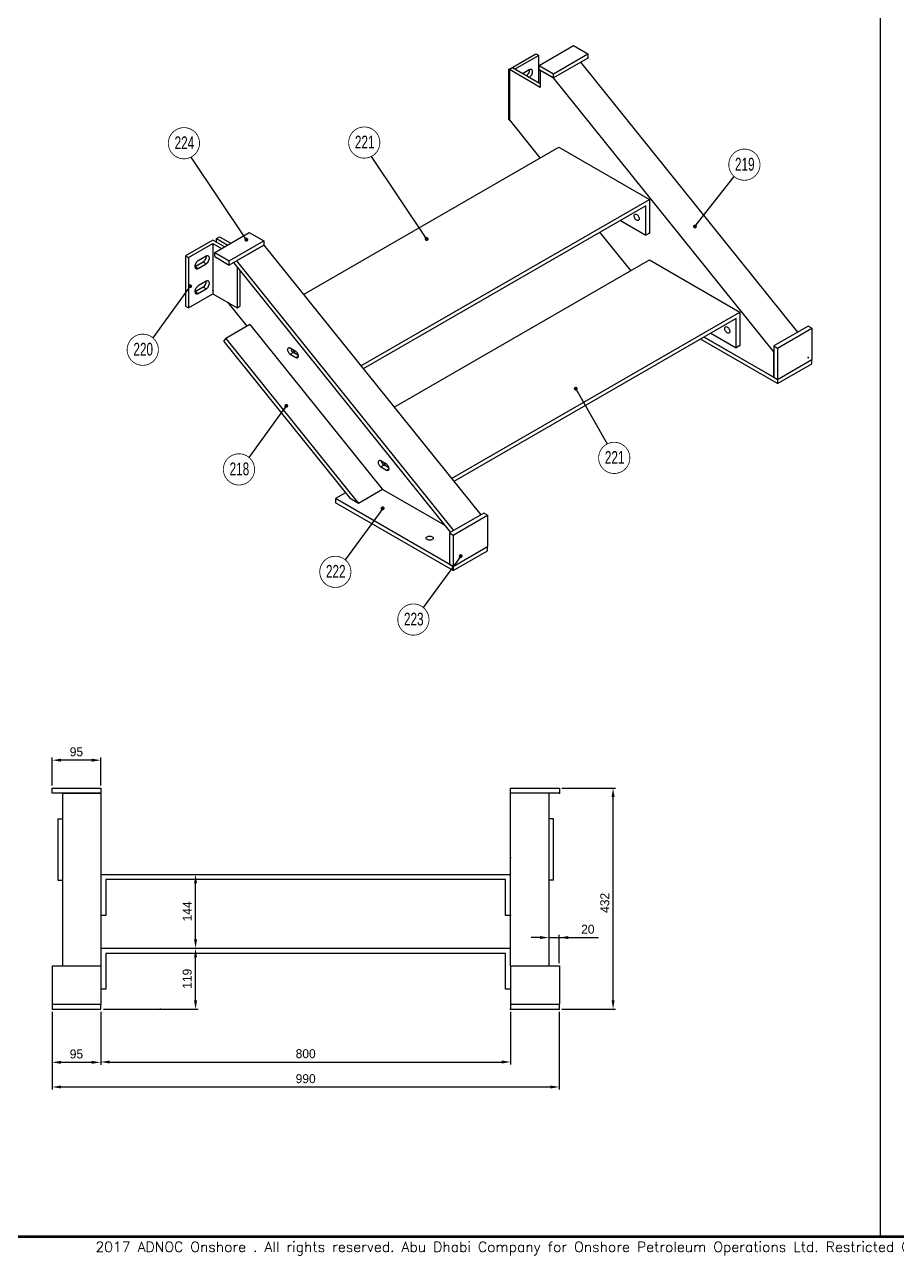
# Model space of a CAD drawing. Header units: millimetres. Extents: x 0 to 16187, y -20471 to 6290.
# Drawn here: x 12631.7 to 12972.4, y 2604.8 to 3085.6 of the extents above; entities that cross this region are included whole.
import ezdxf
from ezdxf.enums import TextEntityAlignment as Align

# ---------------------------------------------------------------- set-up
doc = ezdxf.new("R2010")
doc.units = ezdxf.units.MM
doc.header["$PDSIZE"] = -1
doc.layers.add('BORDER1', color=3, linetype='Continuous')
doc.layers.add('BORDER2', color=7, linetype='Continuous')
doc.styles.add('ROMANC', font='ROMANC', dxfattribs={"height": 5})
doc.styles.add('ROMANS', font='ROMANS.shx', dxfattribs={"width": 0.8})
doc.styles.add('ROMANT', font='ROMANT', dxfattribs={"height": 4})
doc.styles.add('SLDTEXTSTYLE2', font='TXT', dxfattribs={"width": 0.686449})
doc.dimstyles.new('AM_ISO', dxfattribs={"dimtxt": 3.5, "dimasz": 3.5, "dimexe": 1, "dimexo": 1, "dimgap": 1.5, "dimtad": 1, "dimdsep": 46, "dimtxsty": 'Standard', "dimcen": 0, "dimclrd": 1, "dimclre": 1, "dimclrt": 1, "dimadec": 0, "dimazin": 2, "dimtp": 0.1, "dimtm": 0.1, "dimtfac": 0.71, "dimtdec": 3, "dimtmove": 0, "dimatfit": 3, "dimfxl": 1, "dimlwd": -1, "dimlwe": -1, "dimarcsym": 1})
doc.dimstyles.new('AM_ISO$7', dxfattribs={"dimtxt": 3.5, "dimasz": 3.5, "dimexe": 1, "dimexo": 1, "dimgap": 1.5, "dimtad": 1, "dimtoh": 1, "dimdsep": 46, "dimtxsty": 'Standard', "dimcen": 0, "dimclrd": 1, "dimclre": 1, "dimclrt": 1, "dimadec": 0, "dimazin": 2, "dimtp": 0.1, "dimtm": 0.1, "dimtfac": 0.71, "dimtdec": 3, "dimtmove": 0, "dimatfit": 3, "dimfxl": 1, "dimlwd": -1, "dimlwe": -1, "dimarcsym": 1})

# ---------------------------------------------------------------- blocks, each defined once
blk = doc.blocks.new('*U609')
at = {"layer": 'BORDER1', "color": 154, "true_color": 0x1859a9, "const_width": 1}
blk.add_lwpolyline([(1.81, 811), (1144, 811), (1144, 0), (0, 0), (0, 811)], close=True, dxfattribs=at)
at = {"layer": 'BORDER2', "color": 154, "true_color": 0x1859a9, "style": 'ROMANS'}
blk.add_text('2017 ADNOC Onshore . All rights reserved. Abu Dhabi Company for Onshore Petroleum Operations Ltd. Restricted Circulation', height=4, dxfattribs=at).set_placement((489.5, -2), align=Align.TOP_CENTER)
at = {"layer": 'BORDER2', "flags": 8}
for tag, height, style, p in [('REV-A', 3.24, 'ROMANS', (986.93, 140.25)), ('RE-A', 8.06, 'ROMANT', (1084.63, 7.17))]:
    blk.add_attdef(tag, text='', height=height, dxfattribs=dict(at, style=style)).set_placement(p, align=Align.CENTER)
at = {"layer": 'BORDER2', "style": 'ROMANS', "width": 3.830216}
blk.add_attdef('DATE-A', text='', height=3.24, dxfattribs=at).set_placement((995.51, 140.25), (1008.51, 140.25), align=Align.FIT)
at = {"layer": 'BORDER2'}
for tag, height, style, p in [('DRN-A', 3.24, 'ROMANS', (1018.38, 140.25)), ('CHD-A', 3.24, 'ROMANS', (1032.35, 140.25)), ('APD-A', 3.24, 'ROMANS', (1046.64, 140.25)), ('CONS_CONT_VEND', 4.2, 'ROMANC', (1061.39, 72.83))]:
    blk.add_attdef(tag, text='', height=height, dxfattribs=dict(at, style=style)).set_placement(p, align=Align.CENTER)
at = {"layer": 'BORDER2', "style": 'ROMANS', "width": 0.8}
for tag, p, height in [('1:X', (997.23, 122.55), 3.5), ('LOC', (1042.74, 122.55), 3.5), ('PROJ_NO', (1118.64, 122.55), 3.5), ('CONS_DRG_NO', (1011, 63), 3)]:
    blk.add_attdef(tag, p, '', height=height, dxfattribs=at)
at = {"layer": 'BORDER2', "lineweight": 30, "width": 0.8, "flags": 104}
blk.add_attdef('COMMENTS-A', text='', height=2.2, dxfattribs=at).set_placement((1055.21, 142.07), align=Align.MIDDLE_LEFT)
at = {"layer": 'BORDER2', "style": 'ROMANS', "width": 0.8}
for tag, p in [('PROJECT_TITLE_1', (1061.07, 55.35)), ('PROJECT_TITLE_2', (1061.07, 49.3))]:
    blk.add_attdef(tag, text='', height=3.5, dxfattribs=at).set_placement(p, align=Align.MIDDLE)
at = {"layer": 'BORDER2', "style": 'ROMANT', "width": 0.8}
for tag, p in [('DRG_TITLE_1', (1061.07, 36.31)), ('DRG_TITLE_2', (1061.07, 28.31)), ('DRG_TITLE_3', (1061.07, 20.31))]:
    blk.add_attdef(tag, text='', height=5, dxfattribs=at).set_placement(p, align=Align.CENTER)
at = {"layer": 'BORDER2', "style": 'ROMANT'}
for tag, p in [('AR', (995, 7.17)), ('PA', (1011.74, 7.17)), ('DC', (1028.45, 7.17)), ('TS', (1120.84, 7.17))]:
    blk.add_attdef(tag, p, '', height=8.06, dxfattribs=at)
for tag, p in [('SRNO', (1074.7, 7.17)), ('SH', (1115.8, 7.18))]:
    blk.add_attdef(tag, text='', height=8.06, dxfattribs=at).set_placement(p, align=Align.RIGHT)
at = {"layer": 'BORDER2', "style": 'ROMANS', "flags": 2}
blk.add_attdef('TB_VERSION', text='', height=2, dxfattribs=at).set_placement((1, -1), align=Align.TOP_LEFT)
blk = doc.blocks.new('*D4240')
at = {"color": 1, "linetype": 'ByBlock'}
for p, q in [((12642.46, 2699.95), (12642.46, 2669.59)), ((12840.46, 2699.95), (12840.46, 2669.59)), ((12645.96, 2670.59), (12836.96, 2670.59))]:
    blk.add_line(p, q, dxfattribs=at)
at = {"color": 1}
for points in [[(12645.96, 2671.17), (12645.96, 2670), (12642.46, 2670.59)], [(12836.96, 2670), (12836.96, 2671.17), (12840.46, 2670.59)]]:
    blk.add_solid(points, dxfattribs=at)
at = {"layer": 'Defpoints', "color": 0}
for p in [(12642.46, 2700.95), (12840.46, 2700.95), (12840.46, 2670.59)]:
    blk.add_point(p, dxfattribs=at)
at = {"color": 1, "insert": (12741.44, 2675.59), "char_height": 3.5, "attachment_point": 2}
blk.add_mtext('990', dxfattribs=at)
blk = doc.blocks.new('*D4241')
at = {"color": 1, "linetype": 'ByBlock'}
for p, q in [((12661.46, 2699.95), (12661.46, 2679.34)), ((12821.46, 2699.95), (12821.46, 2679.34)), ((12664.96, 2680.34), (12817.96, 2680.34))]:
    blk.add_line(p, q, dxfattribs=at)
at = {"color": 1}
for points in [[(12664.96, 2680.92), (12664.96, 2679.75), (12661.46, 2680.34)], [(12817.96, 2679.75), (12817.96, 2680.92), (12821.46, 2680.34)]]:
    blk.add_solid(points, dxfattribs=at)
at = {"layer": 'Defpoints', "color": 0}
for p in [(12661.46, 2700.95), (12821.46, 2700.95), (12821.46, 2680.34)]:
    blk.add_point(p, dxfattribs=at)
at = {"color": 1, "insert": (12741.44, 2685.34), "char_height": 3.5, "attachment_point": 2}
blk.add_mtext('800', dxfattribs=at)
blk = doc.blocks.new('*D4242')
at = {"color": 1, "linetype": 'ByBlock'}
for p, q in [((12841.46, 2787.35), (12862.44, 2787.35)), ((12861.44, 2704.45), (12861.44, 2783.85)), ((12841.46, 2700.95), (12862.44, 2700.95))]:
    blk.add_line(p, q, dxfattribs=at)
at = {"color": 1}
for points in [[(12862.03, 2783.85), (12860.86, 2783.85), (12861.44, 2787.35)], [(12860.86, 2704.45), (12862.03, 2704.45), (12861.44, 2700.95)]]:
    blk.add_solid(points, dxfattribs=at)
at = {"layer": 'Defpoints', "color": 0}
for p in [(12840.46, 2787.35), (12861.44, 2787.35), (12840.46, 2700.95)]:
    blk.add_point(p, dxfattribs=at)
at = {"color": 1, "insert": (12856.44, 2742.5), "char_height": 3.5, "attachment_point": 2, "rotation": 90}
blk.add_mtext('432', dxfattribs=at)
blk = doc.blocks.new('*D4244')
at = {"color": 1, "linetype": 'ByBlock'}
for p, q in [((12832.96, 2728.96), (12829.46, 2728.96)), ((12836.46, 2718.95), (12836.46, 2729.96)), ((12836.46, 2728.96), (12840.46, 2728.96)), ((12840.46, 2718.95), (12840.46, 2729.96)), ((12840.46, 2728.96), (12855.71, 2728.96)), ((12843.96, 2728.96), (12847.46, 2728.96))]:
    blk.add_line(p, q, dxfattribs=at)
at = {"color": 1}
for points in [[(12832.96, 2728.37), (12832.96, 2729.54), (12836.46, 2728.96)], [(12843.96, 2729.54), (12843.96, 2728.37), (12840.46, 2728.96)]]:
    blk.add_solid(points, dxfattribs=at)
at = {"layer": 'Defpoints', "color": 0}
for p in [(12840.46, 2728.96), (12836.46, 2717.95), (12840.46, 2717.95)]:
    blk.add_point(p, dxfattribs=at)
at = {"color": 1, "insert": (12851.59, 2733.96), "char_height": 3.5, "attachment_point": 2}
blk.add_mtext('20', dxfattribs=at)
blk = doc.blocks.new('*D4414')
at = {"color": 1, "linetype": 'ByBlock'}
for p, q in [((12642.46, 2788.35), (12642.46, 2799.24)), ((12657.96, 2798.24), (12645.96, 2798.24)), ((12661.46, 2788.35), (12661.46, 2799.24))]:
    blk.add_line(p, q, dxfattribs=at)
at = {"color": 1}
for points in [[(12645.96, 2798.83), (12645.96, 2797.66), (12642.46, 2798.24)], [(12657.96, 2797.66), (12657.96, 2798.83), (12661.46, 2798.24)]]:
    blk.add_solid(points, dxfattribs=at)
at = {"layer": 'Defpoints', "color": 0}
for p in [(12642.46, 2798.24), (12642.46, 2787.35), (12661.46, 2787.35)]:
    blk.add_point(p, dxfattribs=at)
at = {"color": 1, "insert": (12651.96, 2801.49), "char_height": 3.5, "attachment_point": 5}
blk.add_mtext('95', dxfattribs=at)
blk = doc.blocks.new('*D4416')
at = {"color": 1, "linetype": 'ByBlock'}
for p, q in [((12642.46, 2699.95), (12642.46, 2679.21)), ((12661.46, 2699.95), (12661.46, 2679.21)), ((12657.96, 2680.21), (12645.96, 2680.21))]:
    blk.add_line(p, q, dxfattribs=at)
at = {"color": 1}
for points in [[(12645.96, 2680.8), (12645.96, 2679.63), (12642.46, 2680.21)], [(12657.96, 2679.63), (12657.96, 2680.8), (12661.46, 2680.21)]]:
    blk.add_solid(points, dxfattribs=at)
at = {"layer": 'Defpoints', "color": 0}
for p in [(12642.46, 2700.95), (12661.46, 2700.95), (12642.46, 2680.21)]:
    blk.add_point(p, dxfattribs=at)
at = {"color": 1, "insert": (12651.96, 2683.46), "char_height": 3.5, "attachment_point": 5}
blk.add_mtext('95', dxfattribs=at)
blk = doc.blocks.new('*D4417')
at = {"color": 1, "linetype": 'ByBlock'}
for p, q in [((12696.65, 2753.61), (12699.46, 2753.61)), ((12698.46, 2728.25), (12698.46, 2750.11)), ((12697.24, 2724.75), (12699.46, 2724.75))]:
    blk.add_line(p, q, dxfattribs=at)
at = {"color": 1}
for points in [[(12699.04, 2750.11), (12697.87, 2750.11), (12698.46, 2753.61)], [(12697.87, 2728.25), (12699.04, 2728.25), (12698.46, 2724.75)]]:
    blk.add_solid(points, dxfattribs=at)
at = {"layer": 'Defpoints', "color": 0}
for p in [(12695.65, 2753.61), (12698.46, 2753.61), (12696.24, 2724.75)]:
    blk.add_point(p, dxfattribs=at)
at = {"color": 1, "insert": (12695.21, 2739.18), "char_height": 3.5, "attachment_point": 5, "rotation": 90}
blk.add_mtext('144', dxfattribs=at)
blk = doc.blocks.new('*D4418')
at = {"color": 1, "linetype": 'ByBlock'}
for p, q in [((12694.67, 2724.75), (12699.46, 2724.75)), ((12698.46, 2704.45), (12698.46, 2721.25)), ((12662.46, 2700.95), (12699.46, 2700.95))]:
    blk.add_line(p, q, dxfattribs=at)
at = {"color": 1}
for points in [[(12699.04, 2721.25), (12697.87, 2721.25), (12698.46, 2724.75)], [(12697.87, 2704.45), (12699.04, 2704.45), (12698.46, 2700.95)]]:
    blk.add_solid(points, dxfattribs=at)
at = {"layer": 'Defpoints', "color": 0}
for p in [(12693.67, 2724.75), (12698.46, 2724.75), (12661.46, 2700.95)]:
    blk.add_point(p, dxfattribs=at)
at = {"color": 1, "insert": (12695.21, 2712.85), "char_height": 3.5, "attachment_point": 5, "rotation": 90}
blk.add_mtext('119', dxfattribs=at)

msp = doc.modelspace()

# ---------------------------------------------------------------- linework, layer by layer
msp.add_line((12965.70586, 3099.63324), (12965.70586, 2612.13313))
at = {"color": 7, "linetype": 'Continuous', "lineweight": 25}
for p, q in [((12832.54763, 3069.63536), (12845.98266, 3077.39124)), ((12845.98266, 3077.39124), (12851.63952, 3074.1256)), ((12820.73186, 3068.04587), (12831.33846, 3074.16893)), ((12832.46983, 3073.5158), (12823.13623, 3068.12763)), ((12831.33846, 3074.16893), (12832.46983, 3073.5158)), ((12832.46983, 3062.73945), (12832.46983, 3073.5158)), ((12838.20449, 3066.36973), (12851.63952, 3074.1256)), ((12851.63952, 3072.49252), (12838.20449, 3064.73665)), ((12851.63952, 3074.1256), (12851.63952, 3072.49252)), ((12820.73186, 3048.44889), (12820.73186, 3068.04587)), ((12820.94399, 3067.92341), (12820.73186, 3068.04587)), ((12822.14607, 3068.69923), (12820.94399, 3068.00528)), ((12832.9648, 3061.06582), (12820.94399, 3068.00528)), ((12820.94399, 3068.00528), (12820.94399, 3048.49414)), ((12832.9648, 3062.45371), (12822.14607, 3068.69923)), ((12828.72216, 3067.92285), (12826.10656, 3066.41289)), ((12832.54763, 3069.63536), (12838.20449, 3066.36973)), ((12832.54763, 3068.00228), (12832.54763, 3069.63536)), ((12832.54763, 3068.00228), (12838.20449, 3064.73665)), ((12832.9648, 3067.76145), (12832.9648, 3061.06582)), ((12838.20449, 3064.73665), (12832.9648, 3067.76145)), ((12848.81109, 3070.85971), (12838.20449, 3064.73665)), ((12933.53285, 2965.46665), (12848.81109, 3070.85971)), ((12827.59079, 3065.63643), (12827.52119, 3065.59624)), ((12828.72216, 3064.9833), (12827.59079, 3065.63643)), ((12828.65256, 3064.94312), (12828.72216, 3064.9833)), ((12838.20449, 3064.73665), (12838.20449, 3066.36973)), ((12924.18158, 2957.78196), (12838.20449, 3064.73665)), ((12821.19554, 3048.18121), (12820.73186, 3048.44889)), ((12833.01582, 3033.47689), (12820.94399, 3048.49414)), ((12740.5864, 2980.11852), (12840.24293, 3037.64901)), ((12840.24293, 3037.64901), (12875.59827, 3017.23881)), ((12762.99945, 2952.23689), (12875.59827, 3017.23881)), ((12874.18405, 3014.78932), (12763.89612, 2951.12145)), ((12874.18405, 3003.35775), (12874.18405, 3014.78932)), ((12875.59827, 3017.23881), (12875.59827, 3004.17415)), ((12864.28295, 3009.07353), (12874.18405, 3003.35775)), ((12705.19061, 3001.34532), (12694.58401, 2995.22226)), ((12709.72181, 2998.72952), (12705.19061, 3001.34532)), ((12705.97552, 2996.56683), (12719.41055, 3004.32271)), ((12706.60482, 3001.99869), (12707.8069, 3002.69264)), ((12706.60482, 3000.52892), (12706.60482, 3001.99869)), ((12706.60482, 3001.99869), (12710.99481, 2999.46441)), ((12707.8069, 3002.69264), (12712.19689, 3000.15835)), ((12711.63238, 2993.3012), (12725.0674, 3001.05708)), ((12719.41055, 3004.32271), (12725.0674, 3001.05708)), ((12725.0674, 3001.05708), (12725.0674, 2999.424)), ((12868.37116, 2989.49519), (12856.32554, 3004.47982)), ((12875.59827, 3004.17415), (12874.18405, 3003.35775)), ((12695.71538, 2994.56914), (12705.19061, 3000.03907)), ((12705.19061, 3000.03907), (12708.59044, 2998.07639)), ((12705.19061, 3000.03907), (12705.19061, 2980.44209)), ((12705.97552, 2996.56683), (12711.63238, 2993.3012)), ((12705.97552, 2994.93375), (12705.97552, 2996.56683)), ((12725.0674, 2999.424), (12711.63238, 2991.66812)), ((12714.4608, 2993.30094), (12725.0674, 2999.424)), ((12725.0674, 2999.424), (12809.78916, 2894.03094)), ((12694.58401, 2995.22226), (12695.71538, 2994.56914)), ((12694.58401, 2995.22226), (12694.58401, 2975.62528)), ((12695.71538, 2994.56914), (12695.71538, 2974.97216)), ((12698.33167, 2991.01673), (12698.19738, 2990.9474)), ((12701.44294, 2992.81282), (12698.33167, 2991.01673)), ((12699.46304, 2990.3636), (12698.33167, 2991.01673)), ((12702.57431, 2995.09924), (12699.46304, 2993.30315)), ((12699.46304, 2990.3636), (12702.57431, 2992.1597)), ((12702.57431, 2992.1597), (12701.44294, 2992.81282)), ((12705.97552, 2994.93375), (12711.63238, 2991.66812)), ((12711.63238, 2991.66812), (12711.63238, 2993.3012)), ((12713.27011, 2992.61356), (12797.99187, 2887.22051)), ((12714.4608, 2993.30094), (12799.18256, 2887.90788)), ((12714.66584, 2990.87729), (12714.66584, 2974.97216)), ((12775.94173, 2936.13681), (12875.59827, 2993.6673)), ((12875.59827, 2993.6673), (12910.95361, 2973.2571)), ((12715.79721, 2989.46988), (12715.79721, 2975.62528)), ((12698.33167, 2981.21824), (12698.19738, 2981.14891)), ((12701.44294, 2983.01433), (12698.33167, 2981.21824)), ((12699.46304, 2980.56511), (12698.33167, 2981.21824)), ((12702.57431, 2985.30075), (12699.46304, 2983.50466)), ((12699.46304, 2980.56511), (12702.57431, 2982.36121)), ((12702.57431, 2982.36121), (12701.44294, 2983.01433)), ((12695.71538, 2974.97216), (12705.19061, 2980.44209)), ((12705.19061, 2980.44209), (12714.66584, 2974.97216)), ((12710.89738, 2977.14764), (12718.47475, 2967.72146)), ((12694.58401, 2975.62528), (12695.71538, 2974.97216)), ((12714.66584, 2974.97216), (12715.79721, 2975.62528)), ((12798.35479, 2908.25519), (12910.95361, 2973.2571)), ((12910.95361, 2973.2571), (12910.95361, 2960.19245)), ((12719.66544, 2968.40883), (12710.26092, 2962.97972)), ((12719.66544, 2968.40883), (12771.46845, 2903.96639)), ((12909.53939, 2970.80761), (12799.25146, 2907.13974)), ((12909.53939, 2959.37604), (12909.53939, 2970.80761)), ((12937.61661, 2967.82415), (12924.18158, 2960.06828)), ((12925.59579, 2959.25187), (12939.03082, 2967.00775)), ((12939.03082, 2967.00775), (12937.61661, 2967.82415)), ((12939.03082, 2967.00775), (12939.03082, 2954.75963)), ((12709.44775, 2961.82272), (12710.26092, 2962.97972)), ((12709.44775, 2961.82272), (12758.81124, 2900.41501)), ((12710.26092, 2962.97972), (12762.06393, 2898.53727)), ((12925.59579, 2945.37067), (12895.53617, 2962.72372)), ((12925.59579, 2947.00376), (12896.95062, 2963.54027)), ((12896.95062, 2963.54027), (12924.18158, 2947.82016)), ((12899.63829, 2965.09183), (12909.53939, 2959.37604)), ((12737.64173, 2957.84398), (12735.37899, 2959.15023)), ((12735.37899, 2956.86391), (12736.58107, 2957.55786)), ((12735.37899, 2956.86391), (12737.64173, 2955.55766)), ((12738.60873, 2956.38732), (12736.58107, 2957.55786)), ((12910.95361, 2960.19245), (12909.53939, 2959.37604)), ((12924.18158, 2960.06828), (12925.59579, 2959.25187)), ((12924.18158, 2960.06828), (12924.18158, 2947.82016)), ((12924.18158, 2947.82016), (12924.18158, 2957.78196)), ((12925.59579, 2959.25187), (12925.59579, 2947.00376)), ((12737.64173, 2955.55766), (12738.63168, 2956.12915)), ((12925.59579, 2947.00376), (12939.03082, 2954.75963)), ((12925.59579, 2945.37067), (12939.03082, 2953.12655)), ((12939.03082, 2953.12655), (12939.03082, 2954.75963)), ((12924.18158, 2947.82016), (12925.59579, 2947.00376)), ((12925.59579, 2947.00376), (12925.59579, 2945.37067)), ((12772.99707, 2913.86227), (12770.73433, 2915.16852)), ((12770.73433, 2912.88221), (12771.93641, 2913.57616)), ((12773.96407, 2912.40561), (12771.93641, 2913.57616)), ((12770.73433, 2912.88221), (12772.99707, 2911.57596)), ((12772.99707, 2911.57596), (12773.98702, 2912.14744)), ((12771.46845, 2903.96639), (12762.06393, 2898.53727)), ((12795.84063, 2889.89663), (12771.46845, 2903.96639)), ((12756.95946, 2902.7186), (12753.06174, 2900.46849)), ((12799.02368, 2873.93523), (12753.06174, 2900.46849)), ((12753.06174, 2900.46849), (12753.06174, 2898.83541)), ((12762.06393, 2898.53727), (12758.81124, 2900.41501)), ((12799.02368, 2872.30215), (12753.06174, 2898.83541)), ((12811.04449, 2894.75563), (12797.60947, 2886.99975)), ((12812.45871, 2893.93922), (12811.04449, 2894.75563)), ((12799.02368, 2886.18334), (12812.45871, 2893.93922)), ((12812.45871, 2893.93922), (12812.45871, 2881.69111)), ((12797.60947, 2886.99975), (12797.60947, 2874.75164)), ((12797.60947, 2886.99975), (12799.02368, 2886.18334)), ((12799.02368, 2886.18334), (12799.02368, 2873.93523)), ((12799.02368, 2873.93523), (12812.45871, 2881.69111)), ((12799.02368, 2872.30215), (12812.45871, 2880.05803)), ((12812.45871, 2880.05803), (12812.45871, 2881.69111)), ((12797.60947, 2874.75164), (12799.02368, 2873.93523)), ((12799.02368, 2873.93523), (12799.02368, 2872.30215)), ((12642.4623, 2785.34639), (12642.4623, 2787.34639)), ((12642.4623, 2787.34639), (12661.4623, 2787.34639)), ((12661.4623, 2785.34639), (12642.4623, 2785.34639)), ((12646.4623, 2785.34639), (12661.4623, 2785.34639)), ((12646.4623, 2785.34639), (12646.4623, 2717.94639)), ((12661.4623, 2787.34639), (12661.4623, 2785.34639)), ((12661.4623, 2785.34639), (12661.4623, 2717.94639)), ((12821.4623, 2785.34639), (12821.4623, 2787.34639)), ((12821.4623, 2787.34639), (12840.4623, 2787.34639)), ((12840.4623, 2785.34639), (12821.4623, 2785.34639)), ((12836.4623, 2785.34639), (12821.4623, 2785.34639)), ((12821.4623, 2717.94639), (12821.4623, 2785.34639)), ((12836.4623, 2717.94639), (12836.4623, 2785.34639)), ((12840.4623, 2787.34639), (12840.4623, 2785.34639)), ((12644.7623, 2775.34639), (12644.7623, 2751.34639)), ((12644.7623, 2775.34639), (12646.4623, 2775.34639)), ((12838.1623, 2775.34639), (12836.4623, 2775.34639)), ((12838.1623, 2751.34639), (12838.1623, 2775.34639)), ((12644.7623, 2751.34639), (12646.4623, 2751.34639)), ((12661.4623, 2753.61391), (12821.4623, 2753.61391)), ((12663.4623, 2751.61391), (12663.4623, 2737.61391)), ((12819.4623, 2751.61391), (12663.4623, 2751.61391)), ((12819.4623, 2737.61391), (12819.4623, 2751.61391)), ((12838.1623, 2751.34639), (12836.4623, 2751.34639)), ((12663.4623, 2737.61391), (12661.4623, 2737.61391)), ((12821.4623, 2737.61391), (12819.4623, 2737.61391)), ((12661.4623, 2724.74639), (12821.4623, 2724.74639)), ((12819.4623, 2722.74639), (12663.4623, 2722.74639)), ((12663.4623, 2722.74639), (12663.4623, 2708.74639)), ((12819.4623, 2708.74639), (12819.4623, 2722.74639)), ((12642.4623, 2717.94639), (12642.4623, 2702.94639)), ((12642.4623, 2717.94639), (12661.4623, 2717.94639)), ((12661.4623, 2717.94639), (12661.4623, 2702.94639)), ((12821.4623, 2717.94639), (12821.4623, 2702.94639)), ((12821.4623, 2717.94639), (12840.4623, 2717.94639)), ((12840.4623, 2717.94639), (12840.4623, 2702.94639)), ((12663.4623, 2708.74639), (12661.4623, 2708.74639)), ((12821.4623, 2708.74639), (12819.4623, 2708.74639)), ((12642.4623, 2702.94639), (12661.4623, 2702.94639)), ((12642.4623, 2702.94639), (12642.4623, 2700.94639)), ((12661.4623, 2700.94639), (12661.4623, 2702.94639)), ((12821.4623, 2702.94639), (12840.4623, 2702.94639)), ((12821.4623, 2702.94639), (12821.4623, 2700.94639)), ((12840.4623, 2700.94639), (12840.4623, 2702.94639)), ((12642.4623, 2700.94639), (12661.4623, 2700.94639)), ((12821.4623, 2700.94639), (12840.4623, 2700.94639))]:
    msp.add_line(p, q, dxfattribs=at)
at = {"color": 7, "linetype": 'Continuous'}
for p, q in [((12851.63952, 3072.49252), (12851.54374, 3072.43723)), ((12851.63952, 3072.49252), (12851.63952, 3072.71373)), ((12820.73186, 3068.04587), (12820.82764, 3068.10116)), ((12820.73186, 3068.04587), (12820.92342, 3067.93528)), ((12875.59827, 3004.17415), (12875.50248, 3004.11886)), ((12875.59827, 3004.17415), (12875.59827, 3004.39537)), ((12725.0674, 2999.424), (12724.97162, 2999.3687)), ((12725.0674, 2999.424), (12725.0674, 2999.64521)), ((12705.19061, 2981.74834), (12705.09483, 2981.69305)), ((12705.19061, 2981.74834), (12705.38217, 2981.63776)), ((12910.95361, 2960.19245), (12910.85782, 2960.13715)), ((12910.95361, 2960.19245), (12910.95361, 2960.41366)), ((12937.61661, 2955.57604), (12937.52083, 2955.52075)), ((12937.61661, 2955.57604), (12937.80817, 2955.46545)), ((12661.4623, 2785.34639), (12661.32685, 2785.34639)), ((12661.4623, 2785.34639), (12661.4623, 2785.61731)), ((12840.4623, 2785.34639), (12840.32685, 2785.34639)), ((12840.4623, 2785.34639), (12840.4623, 2785.61731)), ((12821.4623, 2760.22523), (12821.4623, 2760.45985)), ((12821.4623, 2760.22523), (12821.59776, 2760.22523)), ((12821.4623, 2737.61391), (12821.32685, 2737.61391)), ((12821.4623, 2737.61391), (12821.4623, 2737.88482)), ((12821.4623, 2708.74639), (12821.32685, 2708.74639)), ((12821.4623, 2708.74639), (12821.4623, 2709.01731)), ((12661.4623, 2702.94639), (12661.32685, 2702.94639)), ((12661.4623, 2702.94639), (12661.4623, 2702.67548)), ((12684.79987, 2700.94639), (12684.66441, 2700.94639)), ((12684.79987, 2700.94639), (12684.79987, 2701.21731)), ((12821.4623, 2700.94639), (12821.4623, 2701.21731)), ((12821.4623, 2700.94639), (12821.59776, 2700.94639))]:
    msp.add_line(p, q, dxfattribs=at)
at = {"color": 7, "linetype": 'Continuous', "lineweight": 25, "flags": 128}
for points in [[(12828.72216, 3064.9833), (12828.98679, 3065.16819), (12829.23985, 3065.40923), (12829.47029, 3065.69589), (12829.66803, 3066.01564), (12829.82443, 3066.35451), (12829.93266, 3066.69769), (12829.98798, 3067.03018), (12829.98798, 3067.33745), (12829.93266, 3067.60606), (12829.82443, 3067.82429), (12829.66803, 3067.98258), (12829.47029, 3068.07403), (12829.23985, 3068.09464), (12828.98679, 3068.0435), (12828.72216, 3067.92285)], [(12869.65857, 3010.8695), (12869.68339, 3011.10954), (12869.75661, 3011.3089), (12869.87455, 3011.45756), (12870.0313, 3011.54808), (12870.219, 3011.57592), (12870.42823, 3011.53967), (12870.64852, 3011.44117), (12870.8688, 3011.28534), (12871.07804, 3011.08), (12871.26574, 3010.83545), (12871.42249, 3010.56395), (12871.54043, 3010.27912), (12871.61365, 3009.99523), (12871.63847, 3009.72652), (12871.61365, 3009.48648), (12871.54043, 3009.28712), (12871.42249, 3009.13846), (12871.26574, 3009.04794), (12871.07804, 3009.0201), (12870.8688, 3009.05635), (12870.64852, 3009.15485), (12870.42823, 3009.31068), (12870.219, 3009.51602), (12870.0313, 3009.76057), (12869.87455, 3010.03207), (12869.75661, 3010.3169), (12869.68339, 3010.60079), (12869.65857, 3010.8695)], [(12702.57431, 2992.1597), (12702.83894, 2992.34458), (12703.09201, 2992.58562), (12703.32244, 2992.87228), (12703.52018, 2993.19204), (12703.67658, 2993.53091), (12703.78481, 2993.87409), (12703.84013, 2994.20658), (12703.84013, 2994.51385), (12703.78481, 2994.78246), (12703.67658, 2995.00068), (12703.52018, 2995.15898), (12703.32244, 2995.25043), (12703.09201, 2995.27103), (12702.83894, 2995.21989), (12702.57431, 2995.09924)], [(12699.46304, 2993.30315), (12699.19842, 2993.11826), (12698.94535, 2992.87722), (12698.71492, 2992.59056), (12698.51718, 2992.2708), (12698.36077, 2991.93193), (12698.25255, 2991.58875), (12698.19722, 2991.25626), (12698.19722, 2990.949), (12698.25255, 2990.68038), (12698.36077, 2990.46216), (12698.51718, 2990.30386), (12698.71492, 2990.21242), (12698.94535, 2990.19181), (12699.19842, 2990.24295), (12699.46304, 2990.3636)], [(12699.46304, 2983.50466), (12699.19842, 2983.31977), (12698.94535, 2983.07873), (12698.71492, 2982.79207), (12698.51718, 2982.47232), (12698.36077, 2982.13344), (12698.25255, 2981.79026), (12698.19722, 2981.45777), (12698.19722, 2981.15051), (12698.25255, 2980.88189), (12698.36077, 2980.66367), (12698.51718, 2980.50537), (12698.71492, 2980.41393), (12698.94535, 2980.39332), (12699.19842, 2980.44446), (12699.46304, 2980.56511)], [(12702.57431, 2982.36121), (12702.83894, 2982.54609), (12703.09201, 2982.78713), (12703.32244, 2983.07379), (12703.52018, 2983.39355), (12703.67658, 2983.73242), (12703.78481, 2984.0756), (12703.84013, 2984.40809), (12703.84013, 2984.71536), (12703.78481, 2984.98397), (12703.67658, 2985.2022), (12703.52018, 2985.36049), (12703.32244, 2985.45194), (12703.09201, 2985.47254), (12702.83894, 2985.4214), (12702.57431, 2985.30075)], [(12905.01391, 2966.88779), (12905.03873, 2967.12784), (12905.11194, 2967.32719), (12905.22988, 2967.47586), (12905.38663, 2967.56638), (12905.57434, 2967.59421), (12905.78357, 2967.55797), (12906.00386, 2967.45946), (12906.22414, 2967.30363), (12906.43338, 2967.0983), (12906.62108, 2966.85375), (12906.77783, 2966.58225), (12906.89577, 2966.29741), (12906.96899, 2966.01352), (12906.99381, 2965.74482), (12906.96899, 2965.50477), (12906.89577, 2965.30542), (12906.77783, 2965.15675), (12906.62108, 2965.06623), (12906.43338, 2965.0384), (12906.22414, 2965.07464), (12906.00386, 2965.17315), (12905.78357, 2965.32898), (12905.57434, 2965.53431), (12905.38663, 2965.77886), (12905.22988, 2966.05036), (12905.11194, 2966.3352), (12905.03873, 2966.61909), (12905.01391, 2966.88779)], [(12735.37899, 2959.15023), (12735.15871, 2959.24873), (12734.94947, 2959.28498), (12734.76177, 2959.25714), (12734.60502, 2959.16662), (12734.48708, 2959.01796), (12734.41386, 2958.8186), (12734.38904, 2958.57856), (12734.41386, 2958.30985), (12734.48708, 2958.02596), (12734.60502, 2957.74113), (12734.76177, 2957.46963), (12734.94947, 2957.22508), (12735.15871, 2957.01974), (12735.37899, 2956.86391)], [(12738.46162, 2956.86816), (12738.32967, 2956.79782), (12738.14197, 2956.76998), (12737.93273, 2956.80623), (12737.71244, 2956.90473), (12737.49216, 2957.06056), (12737.28292, 2957.2659), (12737.09522, 2957.51045), (12736.93847, 2957.78195), (12736.82053, 2958.06678), (12736.74731, 2958.35067), (12736.74545, 2958.36139)], [(12737.64173, 2955.55766), (12737.86202, 2955.45915), (12738.07126, 2955.42291), (12738.25896, 2955.45075), (12738.41571, 2955.54127), (12738.53365, 2955.68993), (12738.60686, 2955.88928), (12738.63168, 2956.12933), (12738.60686, 2956.39804), (12738.53365, 2956.68192), (12738.41571, 2956.96676), (12738.25896, 2957.23826), (12738.07126, 2957.48281), (12737.86202, 2957.68815), (12737.64173, 2957.84398)], [(12770.73433, 2915.16852), (12770.51405, 2915.26703), (12770.30481, 2915.30327), (12770.11711, 2915.27544), (12769.96036, 2915.18492), (12769.84242, 2915.03625), (12769.7692, 2914.8369), (12769.74438, 2914.59685), (12769.7692, 2914.32815), (12769.84242, 2914.04426), (12769.96036, 2913.75942), (12770.11711, 2913.48792), (12770.30481, 2913.24337), (12770.51405, 2913.03804), (12770.73433, 2912.88221)], [(12773.81696, 2912.88645), (12773.68501, 2912.81611), (12773.49731, 2912.78828), (12773.28807, 2912.82452), (12773.06778, 2912.92303), (12772.8475, 2913.07886), (12772.63826, 2913.2842), (12772.45056, 2913.52875), (12772.29381, 2913.80024), (12772.17587, 2914.08508), (12772.10265, 2914.36897), (12772.10079, 2914.37968)], [(12772.99707, 2911.57596), (12773.21736, 2911.47745), (12773.4266, 2911.44121), (12773.6143, 2911.46904), (12773.77105, 2911.55956), (12773.88899, 2911.70822), (12773.9622, 2911.90758), (12773.98702, 2912.14763), (12773.9622, 2912.41633), (12773.88899, 2912.70022), (12773.77105, 2912.98505), (12773.6143, 2913.25655), (12773.4266, 2913.5011), (12773.21736, 2913.70644), (12772.99707, 2913.86227)], [(12790.82124, 2885.52823), (12791.0167, 2885.38673), (12791.15273, 2885.22367), (12791.22249, 2885.04723), (12791.22249, 2884.86625), (12791.15273, 2884.68981), (12791.0167, 2884.52675), (12790.82124, 2884.38525), (12790.57614, 2884.27242), (12790.29368, 2884.19389), (12789.98804, 2884.15362), (12789.67454, 2884.15362), (12789.3689, 2884.19389), (12789.08645, 2884.27242), (12788.84134, 2884.38525), (12788.64588, 2884.52675), (12788.50985, 2884.68981), (12788.44009, 2884.86625), (12788.44009, 2885.04723), (12788.50985, 2885.22367), (12788.64588, 2885.38673), (12788.84134, 2885.52823), (12789.08645, 2885.64106), (12789.3689, 2885.71959), (12789.67454, 2885.75986), (12789.98804, 2885.75986), (12790.29368, 2885.71959), (12790.57614, 2885.64106), (12790.82124, 2885.52823)]]:
    msp.add_lwpolyline(points, dxfattribs=at)
at = {"color": 4, "const_width": 0.3125}
for points in [[(12700.02636, 3039.24552, 1), (12687.83886, 3039.24552, 1)], [(12770.40837, 3039.50814, 1), (12758.22087, 3039.50814, 1)], [(12918.78494, 3030.86647, 1), (12906.59744, 3030.86647, 1)], [(12683.94775, 2958.57713, 1), (12671.76025, 2958.57713, 1)], [(12867.98381, 2916.3232, 1), (12855.79631, 2916.3232, 1)], [(12721.50233, 2911.83087, 1), (12709.31483, 2911.83087, 1)], [(12759.11629, 2871.81603, 1), (12746.92879, 2871.81603, 1)], [(12789.58014, 2853.17004, 1), (12777.39264, 2853.17004, 1)]]:
    msp.add_lwpolyline(points, format="xyb", close=True, dxfattribs=at)
at = {"color": 7, "linetype": 'Continuous', "lineweight": 25}
for centre, radius, start, end in [((12826.18088, 3067.9118), 2.67679, 301.7840469, 1.7205084), ((12700.03303, 2995.0882), 2.67679, 301.784047, 1.7205076), ((12700.03303, 2985.28971), 2.67679, 301.7840469, 1.7205085), ((12737.76927, 2959.39594), 2.18869, 190.0362206, 237.1199422), ((12773.12461, 2915.41424), 2.18869, 190.0362206, 237.1199422)]:
    msp.add_arc(centre, radius, start, end, dxfattribs=at)
at = {"color": 7, "linetype": 'Continuous'}
for p in [(12851.63952, 3072.49252), (12820.73186, 3068.04587), (12875.59827, 3004.17415), (12725.0674, 2999.424), (12705.19061, 2981.74834), (12910.95361, 2960.19245), (12937.61661, 2955.57604), (12661.4623, 2785.34639), (12840.4623, 2785.34639), (12821.4623, 2760.22523), (12821.4623, 2737.61391), (12821.4623, 2708.74639), (12661.4623, 2702.94639), (12684.79987, 2700.94639), (12821.4623, 2700.94639)]:
    msp.add_point(p, dxfattribs=at)

# ---------------------------------------------------------------- block references
at = {"layer": 'BORDER1'}
msp.add_blockref('*U609', (12341.21526, 2612.13313), dxfattribs=at)

# ---------------------------------------------------------------- texts
at = {"color": 4, "lineweight": 25, "style": 'SLDTEXTSTYLE2', "width": 0.686449}
for s, p in [('224', (12694.09908, 3039.43849)), ('221', (12764.4811, 3039.70111)), ('219', (12912.85766, 3031.05944)), ('220', (12678.02048, 2958.7701)), ('221', (12862.05653, 2916.51617)), ('218', (12715.57506, 2912.02384)), ('222', (12753.18901, 2872.009)), ('223', (12783.65287, 2853.36302))]:
    msp.add_text(s, height=5, dxfattribs=at).set_placement(p, align=Align.MIDDLE_CENTER)

# ---------------------------------------------------------------- dimensions: what is measured, and where the dimension line sits
for base, p1, p2, picture, middle in [((12642.4623, 2798.2442), (12661.4623, 2787.34639), (12642.4623, 2787.34639), '*D4414', (12651.9623, 2801.4942)), ((12642.4623, 2680.2149), (12661.4623, 2700.94639), (12642.4623, 2700.94639), '*D4416', (12651.9623, 2683.4649))]:
    dim = msp.add_linear_dim(base=base, p1=p1, p2=p2, dimstyle='AM_ISO', override={"dimtxt": 3.5, "dimlfac": 5})
    dim.commit()
    dim.dimension.update_dxf_attribs({"geometry": picture, "text_midpoint": middle})
for base, p1, p2, angle, picture, middle in [((12861.44428, 2787.34639), (12840.4623, 2700.94639), (12840.4623, 2787.34639), 90, '*D4242', (12861.44428, 2742.49739)), ((12840.4623, 2670.58645), (12642.4623, 2700.94639), (12840.4623, 2700.94639), 0, '*D4240', (12741.44218, 2670.58645))]:
    dim = msp.add_linear_dim(base=base, p1=p1, p2=p2, angle=angle, dimstyle='AM_ISO', override={"dimtxt": 3.5, "dimlfac": 5})
    dim.commit()
    dim.dimension.update_dxf_attribs({"geometry": picture, "text_midpoint": middle, "dimtype": 160})
for base, p1, p2, picture, middle in [((12698.4562, 2753.61391), (12696.24029, 2724.74639), (12695.64938, 2753.61391), '*D4417', (12695.2062, 2739.18015)), ((12698.4562, 2724.74639), (12661.4623, 2700.94639), (12693.66565, 2724.74639), '*D4418', (12695.2062, 2712.84639))]:
    dim = msp.add_linear_dim(base=base, p1=p1, p2=p2, angle=90, dimstyle='AM_ISO', override={"dimtxt": 3.5, "dimdec": 0, "dimlfac": 5})
    dim.commit()
    dim.dimension.update_dxf_attribs({"geometry": picture, "text_midpoint": middle})
for base, p1, p2, picture, middle in [((12840.4623, 2728.95773), (12836.4623, 2717.94639), (12840.4623, 2717.94639), '*D4244', (12851.5873, 2728.95773)), ((12821.4623, 2680.33737), (12661.4623, 2700.94639), (12821.4623, 2700.94639), '*D4241', (12741.44218, 2680.33737))]:
    dim = msp.add_linear_dim(base=base, p1=p1, p2=p2, dimstyle='AM_ISO', override={"dimtxt": 3.5, "dimlfac": 5})
    dim.commit()
    dim.dimension.update_dxf_attribs({"geometry": picture, "text_midpoint": middle, "dimtype": 160})

# ---------------------------------------------------------------- leaders
at = {"color": 2}
for points in [[(12718.29296, 3001.5651), (12696.77171, 3033.85356)], [(12733.88556, 2936.63297), (12719.27725, 2916.53907)]]:
    msp.add_leader(points, dimstyle='AM_ISO$7', override={"dimasz": 1.5, "dimldrblk": 'Dot'}, dxfattribs=at)
at = {"color": 4}
for points in [[(12788.67497, 3001.82772), (12767.15373, 3034.11617)], [(12893.39306, 3006.6978), (12908.66684, 3026.29062)], [(12696.33098, 2983.37923), (12681.72267, 2963.28534)], [(12846.86503, 2943.35635), (12859.18618, 2921.78423)], [(12771.49951, 2896.61812), (12756.89121, 2876.52423)], [(12801.96337, 2877.97214), (12787.35507, 2857.87825)]]:
    msp.add_leader(points, dimstyle='AM_ISO$7', override={"dimasz": 1.5, "dimldrblk": 'Dot'}, dxfattribs=at)

doc.saveas('drawing.dxf')
